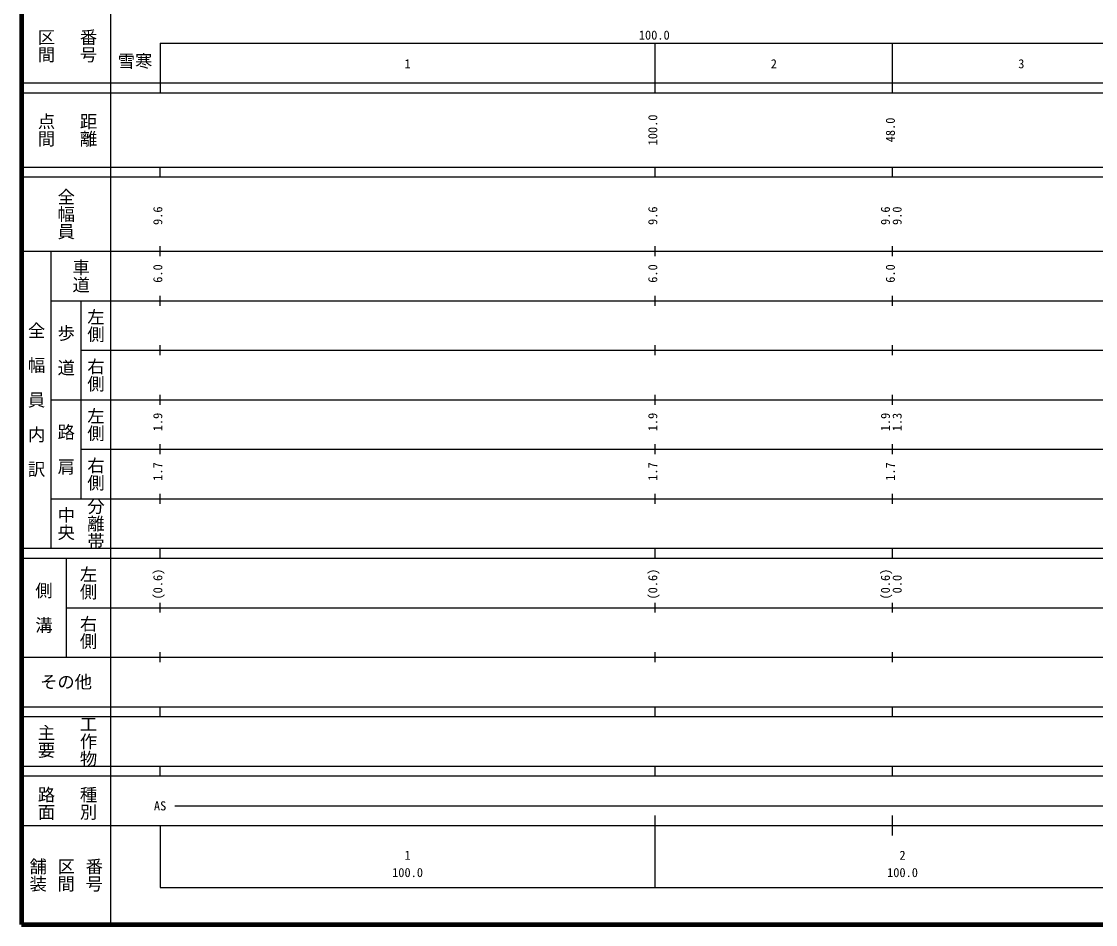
# Model space of a CAD drawing. Units: millimetres on the paper, enlarged 1000 times. Extents: x 40000 to 680000, y 20000 to 380000.
# Drawn here: x 40000 to 256994, y 20000 to 202409 of the extents above; entities that cross this region are included whole.
import ezdxf
from ezdxf.enums import TextEntityAlignment as Align

# ---------------------------------------------------------------- set-up
doc = ezdxf.new("R2010")
doc.units = ezdxf.units.MM
doc.header["$LTSCALE"] = 1000
doc.layers.add('M-TTL', color=2, linetype='Continuous', lineweight=140)
doc.layers.add('M-TTL-BAND', color=7, linetype='Continuous', lineweight=25)
doc.layers.add('M-TTL-TXT', color=7, linetype='Continuous')
doc.styles.add('@ＭＳ ゴシック', font='')
doc.styles.add('ＭＳ ゴシック', font='')
doc.styles.get('@ＭＳ ゴシック').set_extended_font_data('@MS Gothic')
doc.styles.get('ＭＳ ゴシック').set_extended_font_data('MS Gothic')

msp = doc.modelspace()

# ---------------------------------------------------------------- linework, layer by layer
at = {"layer": 'M-TTL'}
for p, q in [((40000, 380000), (40000, 20000)), ((40000, 20000), (680000, 20000))]:
    msp.add_line(p, q, dxfattribs=at)
at = {"layer": 'M-TTL-BAND'}
for p, q in [((58000, 370000), (58000, 20000)), ((68000, 198000), (579000, 198000)), ((68000, 198000), (68000, 188000)), ((168000, 188000), (168000, 198000)), ((216000, 188000), (216000, 198000)), ((40000, 190000), (579000, 190000)), ((40000, 188000), (579000, 188000)), ((40000, 173000), (579000, 173000)), ((68000, 171000), (68000, 173000)), ((168000, 171000), (168000, 173000)), ((216000, 171000), (216000, 173000)), ((40000, 171000), (579000, 171000)), ((68000, 155000), (68000, 157000)), ((168000, 155000), (168000, 157000)), ((216000, 155000), (216000, 157000)), ((40000, 156000), (579000, 156000)), ((46000, 96000), (46000, 156000)), ((46000, 146000), (579000, 146000)), ((52000, 146000), (52000, 106000)), ((68000, 145000), (68000, 147000)), ((168000, 145000), (168000, 147000)), ((216000, 145000), (216000, 147000)), ((68000, 135000), (68000, 137000)), ((168000, 135000), (168000, 137000)), ((216000, 135000), (216000, 137000)), ((52000, 136000), (579000, 136000)), ((46000, 126000), (579000, 126000)), ((68000, 125000), (68000, 127000)), ((168000, 125000), (168000, 127000)), ((216000, 125000), (216000, 127000)), ((52000, 116000), (579000, 116000)), ((68000, 115000), (68000, 117000)), ((168000, 115000), (168000, 117000)), ((216000, 115000), (216000, 117000)), ((68000, 105000), (68000, 107000)), ((168000, 105000), (168000, 107000)), ((216000, 105000), (216000, 107000)), ((46000, 106000), (579000, 106000)), ((40000, 96000), (579000, 96000)), ((68000, 94000), (68000, 96000)), ((168000, 94000), (168000, 96000)), ((216000, 94000), (216000, 96000)), ((40000, 94000), (579000, 94000)), ((49000, 94000), (49000, 74000)), ((68000, 83000), (68000, 85000)), ((168000, 83000), (168000, 85000)), ((216000, 83000), (216000, 85000)), ((49000, 84000), (579000, 84000)), ((40000, 74000), (579000, 74000)), ((68000, 73000), (68000, 75000)), ((168000, 73000), (168000, 75000)), ((216000, 73000), (216000, 75000)), ((40000, 64000), (579000, 64000)), ((68000, 62000), (68000, 64000)), ((168000, 62000), (168000, 64000)), ((216000, 62000), (216000, 64000)), ((40000, 62000), (579000, 62000)), ((40000, 52000), (579000, 52000)), ((40000, 50000), (579000, 50000)), ((68000, 50000), (68000, 52000)), ((168000, 50000), (168000, 52000)), ((216000, 50000), (216000, 52000)), ((71000, 44000), (565000, 44000)), ((168000, 27500), (168000, 42000)), ((216000, 38000), (216000, 42000)), ((40000, 40000), (579000, 40000)), ((68000, 40000), (68000, 27500)), ((68000, 27500), (579000, 27500))]:
    msp.add_line(p, q, dxfattribs=at)

# ---------------------------------------------------------------- texts
at = {"layer": 'M-TTL-BAND', "style": '@ＭＳ ゴシック'}
for s, p in [('区間', (45000, 197500)), ('番号', (53500, 197500)), ('点間', (45000, 180500)), ('距離', (53500, 180500)), ('全幅員', (49000, 163500)), ('車道', (52000, 151000)), ('左側', (55000, 141000)), ('全\u3000幅\u3000員\u3000内\u3000訳', (43000, 126000)), ('歩\u3000道', (49000, 136000)), ('右側', (55000, 131000)), ('左側', (55000, 121000)), ('路\u3000肩', (49000, 116000)), ('右側', (55000, 111000)), ('中央', (49000, 101000)), ('分離帯', (55000, 101000)), ('左側', (53500, 89000)), ('側\u3000溝', (44500, 84000)), ('右側', (53500, 79000)), ('工作物', (53500, 57000)), ('主要', (45000, 57000)), ('路面', (45000, 44500)), ('種別', (53500, 44500)), ('舗装', (43333, 30000)), ('区間', (49000, 30000)), ('番号', (54667, 30000))]:
    msp.add_text(s, height=2566, rotation=270, dxfattribs=at).set_placement(p, align=Align.MIDDLE_CENTER)
at = {"layer": 'M-TTL-BAND', "style": 'ＭＳ ゴシック'}
for s, p in [('100.0', (167844, 198195)), ('1', (118000, 192405)), ('2', (192000, 192405)), ('3', (242000, 192405)), ('AS', (68000, 42500)), ('1', (118000, 32523)), ('2', (218000, 32523)), ('100.0', (118000, 29033)), ('100.0', (218000, 29033))]:
    msp.add_text(s, height=1833, dxfattribs=at).set_placement(p, align=Align.BOTTOM_CENTER)
for s, p in [('100.0', (169000, 180500)), ('48.0', (217000, 180500)), ('9.6', (69000, 163174)), ('9.6', (169000, 163174)), ('9.6', (216000, 163174)), ('9.0', (218370, 163174)), ('6.0', (69000, 151500)), ('6.0', (169000, 151500)), ('6.0', (217000, 151500)), ('1.9', (69000, 121500)), ('1.9', (169000, 121500)), ('1.9', (216000, 121500)), ('1.3', (218370, 121500)), ('1.7', (69000, 111500)), ('1.7', (169000, 111500)), ('1.7', (217000, 111500)), ('(0.6)', (69000, 88764)), ('(0.6)', (169000, 88764)), ('(0.6)', (216000, 88764)), ('0.0', (218370, 88764))]:
    msp.add_text(s, height=1833, rotation=90, dxfattribs=at).set_placement(p, align=Align.BOTTOM_CENTER)
msp.add_text('その他', height=2566, dxfattribs=at).set_placement((49000, 69000), align=Align.MIDDLE_CENTER)
at = {"layer": 'M-TTL-TXT', "style": 'ＭＳ ゴシック'}
msp.add_text('雪寒', height=2566, dxfattribs=at).set_placement((62951, 194412), align=Align.MIDDLE_CENTER)

doc.saveas('drawing.dxf')
